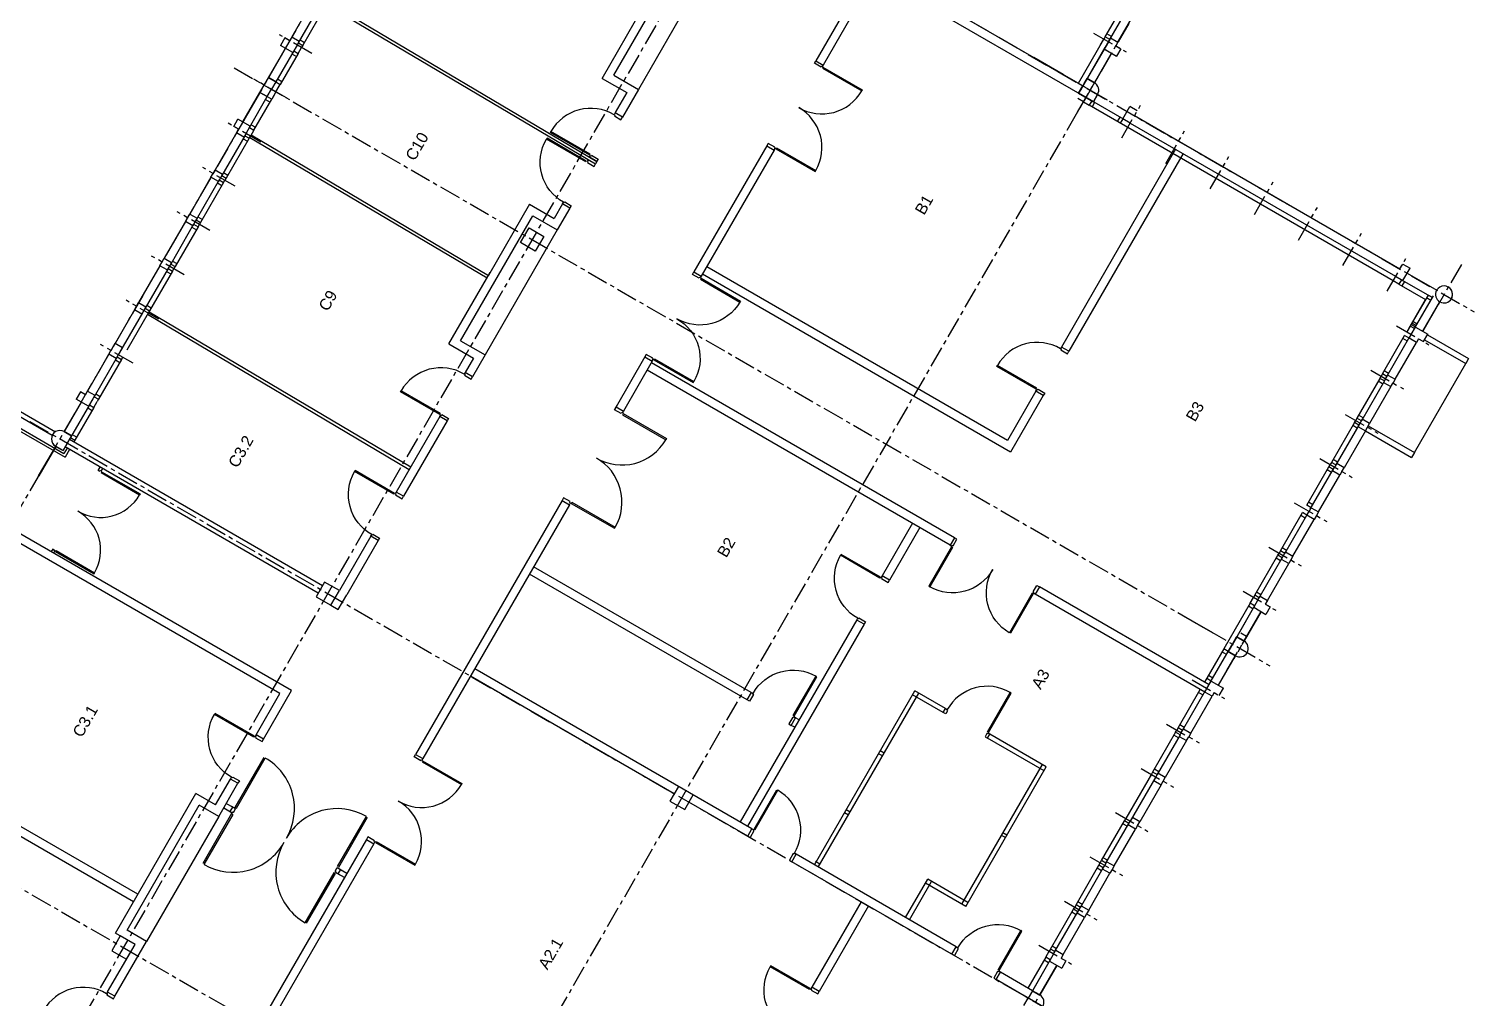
# Model space of a CAD drawing. Extents: x 1614 to 26454, y 2920 to 16595.
# Drawn here: x 9394 to 11940, y 5356 to 7064 of the extents above; entities that cross this region are included whole.
import ezdxf

# ---------------------------------------------------------------- set-up
doc = ezdxf.new("R2010")
doc.units = 0
doc.header["$MEASUREMENT"] = 0
doc.linetypes.add('AXES', pattern=[2, 1.25, -0.25, 0.25, -0.25])
doc.layers.get('0').update_dxf_attribs({"linetype": 'CONTINUOUS'})
for name, color, linetype in [('BA_APPUI_FENETRE', 140, 'CONTINUOUS'), ('BA_AXE_TRAME', 253, 'AXES'), ('BA_CLOISON_EXISTANTE', 4, 'CONTINUOUS'), ('BA_DOUBLAGE', 134, 'CONTINUOUS'), ('BA_MENUIS_EXTERIEURE', 6, 'CONTINUOUS'), ('BA_MENUIS_INTERIEURE', 202, 'CONTINUOUS'), ('BA_STRUCTURE', 5, 'CONTINUOUS'), ('TXT_REP_PIECE', 3, 'CONTINUOUS')]:
    doc.layers.add(name, color=color, linetype=linetype)

# ---------------------------------------------------------------- blocks, each defined once
blk = doc.blocks.new('P80_15')
for p, q in [((3.5, 96.5), (5.5, 96.5)), ((3.5, 16.5), (3.5, 96.5)), ((5.5, 16.5), (5.5, 96.6)), ((0, 0), (0, 15)), ((0, 15), (3.5, 15)), ((5, 0), (0, 0)), ((3.5, 16.5), (5.5, 16.5)), ((3.5, 15), (3.5, 13.5)), ((3.5, 13.5), (5, 13.5)), ((5, 13.5), (5, 0)), ((85, 13.5), (85, 0)), ((86.5, 13.5), (85, 13.5)), ((85, 0), (90, 0)), ((90, 15), (86.5, 15)), ((86.5, 15), (86.5, 13.5)), ((90, 0), (90, 15))]:
    blk.add_line(p, q)
for centre, radius, start, end in [((5.6, 15.7), 80.9, 359.5039, 90.0499), ((5, 13.5), 0, 270, 0), ((5.5, 16.5), 0, 270, 0)]:
    blk.add_arc(centre, radius, start, end)
blk = doc.blocks.new('baie1')
at = {"layer": 'BA_APPUI_FENETRE'}
blk.add_line((7.5, -5), (82.5, -5), dxfattribs=at)
at = {"layer": 'BA_DOUBLAGE'}
for p, q in [((4.5, 19), (0, 19)), ((85.5, 19), (90, 19))]:
    blk.add_line(p, q, dxfattribs=at)
at = {"layer": 'BA_MENUIS_EXTERIEURE'}
for p, q in [((4.5, 19), (85.5, 19)), ((4.5, 10), (4.5, 19)), ((4.5, 10), (85.5, 10)), ((10.5, 10), (10.5, 19)), ((79.5, 10), (79.5, 19)), ((85.5, 10), (85.5, 19))]:
    blk.add_line(p, q, dxfattribs=at)
at = {"layer": 'BA_STRUCTURE'}
for points in [[(0, 10), (7.5, 10), (7.5, -5), (0, -5)], [(90, -5), (82.5, -5), (82.5, 10), (90, 10)]]:
    blk.add_lwpolyline(points, dxfattribs=at)
blk = doc.blocks.new('baie2')
at = {"layer": 'BA_DOUBLAGE'}
blk.add_line((-12, 19), (0, 19), dxfattribs=at)
at = {"layer": 'BA_MENUIS_EXTERIEURE'}
for p, q in [((-78.3, 10), (-78.3, 19)), ((-12, 19), (-78.3, 19)), ((-12, 10), (-78.3, 10)), ((-72.3, 10), (-72.3, 19)), ((-18, 10), (-18, 19)), ((-12, 10), (-12, 19))]:
    blk.add_line(p, q, dxfattribs=at)
at = {"layer": 'BA_STRUCTURE'}
for p, q in [((-75, 0), (-75, 10)), ((0, 10), (-15, 10)), ((-15, 10), (-15, -15)), ((0, -15), (-15, -15)), ((0, -5), (0, -15))]:
    blk.add_line(p, q, dxfattribs=at)
blk = doc.blocks.new('P160_15')
for p, q in [((3.5, 16.5), (3.5, 96.5)), ((3.5, 96.5), (5.5, 96.5)), ((5.5, 16.5), (5.5, 96.6)), ((167.5, 16.5), (167.5, 96.6)), ((169.5, 96.5), (167.5, 96.5)), ((169.5, 16.5), (169.5, 96.5)), ((0, 0), (0, 15)), ((0, 15), (3.5, 15)), ((5, 0), (0, 0)), ((3.5, 16.5), (5.5, 16.5)), ((3.5, 15), (3.5, 13.5)), ((3.5, 13.5), (5, 13.5)), ((5, 13.5), (5, 0)), ((169.5, 16.5), (167.5, 16.5)), ((168, 13.5), (168, 0)), ((169.5, 13.5), (168, 13.5)), ((168, 0), (173, 0)), ((169.5, 15), (169.5, 13.5)), ((173, 15), (169.5, 15)), ((173, 0), (173, 15))]:
    blk.add_line(p, q)
for centre, radius, start, end in [((5.6, 15.7), 80.9, 359.5039, 90.0499), ((167.4, 15.7), 80.9, 89.9501, 180.4961), ((5, 13.5), 0, 270, 0), ((5.5, 16.5), 0, 270, 0), ((167.5, 16.5), 0, 180, 270), ((168, 13.5), 0, 180, 270)]:
    blk.add_arc(centre, radius, start, end)

msp = doc.modelspace()

# ---------------------------------------------------------------- linework, layer by layer
at = {"layer": 'BA_APPUI_FENETRE'}
for p, q in [((9845.7, 7029.7), (9815.8, 6977.7)), ((9815.8, 6977.7), (9845.8, 7029.7)), ((11216.2, 6983.3), (11164.2, 7013.3)), ((11164.2, 7013.3), (11216.2, 6983.3)), ((11301.3, 7020.7), (11271.2, 6968.8)), ((11301.3, 7020.8), (11271.3, 6968.8)), ((11271.3, 6968.8), (11301.3, 7020.8)), ((11294.1, 6938.3), (11242.1, 6968.2)), ((9770.7, 6899.8), (9800.8, 6951.7)), ((9800.8, 6951.7), (9770.8, 6899.8)), ((11822.4, 6633.3), (11874.3, 6603.2)), ((11849.8, 6530.8), (11879.8, 6582.8)), ((11849.9, 6530.9), (11879.8, 6582.9)), ((9579.5, 6568.5), (9542, 6503.6)), ((11801.1, 6446.4), (11838.6, 6511.4)), ((11835, 6317.1), (11925.6, 6474.1)), ((11793.6, 6433.4), (11756.1, 6368.5)), ((9485.9, 6406.1), (9455.8, 6354.2)), ((11748.6, 6355.5), (11711.1, 6290.5)), ((9410.7, 6276.3), (9440.8, 6328.2)), ((9440.8, 6328.2), (9410.8, 6276.2)), ((11666.1, 6212.6), (11703.6, 6277.5)), ((11621.1, 6134.7), (11658.6, 6199.6)), ((11564.9, 6037.2), (11534.8, 5985.3)), ((11534.9, 5985.3), (11564.9, 6037.2)), ((11427.7, 6029.7), (11479.7, 5999.8)), ((11479.7, 5999.8), (11427.8, 6029.8)), ((11489.8, 5907.3), (11519.8, 5959.3)), ((11441.1, 5822.8), (11478.6, 5887.8)), ((11433.6, 5809.8), (11396.1, 5744.9)), ((11388.6, 5731.9), (11351.1, 5666.9)), ((11306.1, 5589), (11343.6, 5653.9)), ((11261.1, 5511.1), (11298.6, 5576)), ((11204.8, 5413.6), (11174.8, 5361.7)), ((11174.8, 5361.7), (11204.8, 5413.6)), ((11197.6, 5331.2), (11145.6, 5361.1))]:
    msp.add_line(p, q, dxfattribs=at)
at = {"layer": 'BA_AXE_TRAME', "ltscale": 30}
for p, q in [((11008.1, 7952.9), (8931.5, 4356.1)), ((10224.1, 7685.2), (8708.2, 5059.5)), ((10115.3, 7618.8), (11940.2, 6565.2)), ((11631.6, 7592.9), (9414.5, 3752.7)), ((11269.8, 7056.3), (11327.1, 7023.2)), ((9892.3, 7020.1), (9834.9, 7053.2)), ((9755.3, 6995.3), (11580.2, 5941.7)), ((9847.3, 6942.2), (9789.9, 6975.3)), ((9847.3, 6942.2), (9789.9, 6975.3)), ((9847.3, 6942.2), (9789.9, 6975.3)), ((9847.3, 6942.2), (9789.9, 6975.3)), ((9847.3, 6942.2), (9789.9, 6975.3)), ((9847.3, 6942.2), (9789.9, 6975.3)), ((11241.2, 6916.7), (11274.3, 6974)), ((11319.2, 6871.7), (11352.3, 6929)), ((11319.2, 6871.7), (11352.3, 6929)), ((9802.3, 6864.3), (9744.9, 6897.4)), ((11397.1, 6826.7), (11430.2, 6884)), ((11475.1, 6781.7), (11508.2, 6839)), ((11475.1, 6781.7), (11508.2, 6839)), ((9757.3, 6786.3), (9699.9, 6819.4)), ((11553, 6736.7), (11586.1, 6794)), ((11630.9, 6691.7), (11664, 6749)), ((9712.3, 6708.4), (9654.9, 6741.5)), ((11708.9, 6646.7), (11742, 6704)), ((9667.3, 6630.4), (9609.9, 6663.5)), ((11786.8, 6601.7), (11819.9, 6659)), ((11917.9, 6648.7), (11876.8, 6577.6)), ((9622.3, 6552.5), (9564.9, 6585.6)), ((11803.3, 6540.4), (11860.6, 6507.3)), ((9577.3, 6474.5), (9519.9, 6507.6)), ((11758.3, 6462.5), (11815.6, 6429.4)), ((11758.3, 6462.5), (11815.6, 6429.4)), ((11758.3, 6462.5), (11815.6, 6429.4)), ((9395.3, 6371.8), (11843.8, 4958.1)), ((11713.3, 6384.5), (11770.6, 6351.4)), ((11713.3, 6384.5), (11770.6, 6351.4)), ((11668.3, 6306.6), (11725.6, 6273.5)), ((11668.3, 6306.6), (11725.6, 6273.5)), ((11623.3, 6228.6), (11680.6, 6195.6)), ((11578.3, 6150.7), (11635.6, 6117.6)), ((11533.3, 6072.8), (11590.6, 6039.7)), ((11549.9, 6011.3), (11516.8, 5954)), ((11504.8, 5933.2), (11537.9, 5990.5)), ((11443.3, 5916.8), (11500.6, 5883.7)), ((11398.3, 5838.9), (11455.6, 5805.8)), ((11398.3, 5838.9), (11455.6, 5805.8)), ((11398.3, 5838.9), (11455.6, 5805.8)), ((11353.3, 5760.9), (11410.6, 5727.8)), ((11353.3, 5760.9), (11410.6, 5727.8)), ((9035.3, 5748.2), (11483.8, 4334.6)), ((11308.3, 5683), (11365.6, 5649.9)), ((11308.3, 5683), (11365.6, 5649.9)), ((11263.3, 5605.1), (11320.6, 5572)), ((11218.3, 5527.1), (11275.6, 5494)), ((11173.3, 5449.2), (11230.6, 5416.1)), ((11144.8, 5309.6), (11177.9, 5366.9))]:
    msp.add_line(p, q, dxfattribs=at)
at = {"layer": 'BA_CLOISON_EXISTANTE'}
for p, q in [((9917.7, 7106.5), (10391.9, 6825.7)), ((9920.3, 7110.8), (10394.4, 6830)), ((9785.3, 6876.9), (10203.4, 6629.3)), ((9782.7, 6872.6), (10200.9, 6625)), ((10394.4, 6830.1), (10391.9, 6825.7)), ((9602.7, 6560.9), (10063.9, 6287.7)), ((9605.3, 6565.2), (10066.4, 6292))]:
    msp.add_line(p, q, dxfattribs=at)
at = {"layer": 'BA_DOUBLAGE'}
for p, q in [((9868, 7020.3), (9874, 7030.7)), ((11282, 7035.4), (11288, 7045.7)), ((9829, 6952.7), (9821.5, 6939.8)), ((9829, 6952.7), (9823.2, 6942.7)), ((9829, 6952.7), (9823.2, 6942.7)), ((9829, 6952.7), (9823.2, 6942.7)), ((9829, 6952.7), (9823.2, 6942.7)), ((9829, 6952.7), (9823.2, 6942.7)), ((9829, 6952.7), (9823.2, 6942.7)), ((9829, 6952.7), (9823.2, 6942.7)), ((9829, 6952.7), (9836.5, 6965.7)), ((9829, 6952.7), (9834.8, 6962.8)), ((9829, 6952.7), (9834.8, 6962.8)), ((9829, 6952.7), (9834.8, 6962.8)), ((9829, 6952.7), (9834.8, 6962.8)), ((9829, 6952.7), (9834.8, 6962.8)), ((9829, 6952.7), (9834.8, 6962.8)), ((9829, 6952.7), (9834.8, 6962.8)), ((11251.8, 6935), (11241.7, 6940.8)), ((11251.8, 6935), (11241.7, 6940.8)), ((11251.8, 6935), (11241.7, 6940.8)), ((11251.8, 6935), (11261.9, 6929.2)), ((11251.8, 6935), (11261.9, 6929.2)), ((11251.8, 6935), (11261.9, 6929.2)), ((11251.8, 6935), (11261.9, 6929.2)), ((11251.8, 6935), (11261.9, 6929.2)), ((9790, 6885.2), (9784, 6874.8)), ((11807.8, 6614), (11797.4, 6620)), ((9601.7, 6559.1), (9604, 6563)), ((11827.5, 6540.2), (11821.5, 6529.8)), ((11774.3, 6448), (11776.6, 6451.9)), ((11778.8, 6455.8), (11776.6, 6451.9)), ((11729.3, 6370.1), (11731.6, 6374)), ((11733.8, 6377.9), (11731.6, 6374)), ((9465.2, 6322.7), (9463.2, 6319.1)), ((9465.2, 6322.7), (9463.2, 6319.1)), ((9474.8, 6339.3), (9472.7, 6335.7)), ((11684.3, 6292.1), (11686.6, 6296)), ((11688.8, 6299.9), (11686.6, 6296)), ((11598.8, 6144.1), (11596.6, 6140.2)), ((11545.6, 6051.8), (11551.6, 6062.2)), ((11539.3, 5993), (11529.2, 5998.8)), ((11539.3, 5993), (11529.2, 5998.8)), ((11539.3, 5993), (11529.2, 5998.8)), ((11418.8, 5832.2), (11416.5, 5828.3)), ((11414.3, 5824.4), (11416.5, 5828.3)), ((11369.3, 5746.5), (11371.5, 5750.4)), ((11373.8, 5754.3), (11371.5, 5750.4)), ((11324.3, 5668.5), (11326.5, 5672.4)), ((11279, 5590.1), (11283.7, 5598.3)), ((11238.8, 5520.5), (11236.5, 5516.6)), ((11185.5, 5428.2), (11191.5, 5438.6))]:
    msp.add_line(p, q, dxfattribs=at)
at = {"layer": 'BA_MENUIS_EXTERIEURE'}
for p, q in [((11243, 6967.8), (11288, 7045.7)), ((11298.1, 7045.1), (11250.8, 6963.3)), ((11289.8, 7030.8), (11256.6, 6973.4)), ((11289.8, 7030.9), (11256.7, 6973.4)), ((9860.2, 7024.8), (9828.7, 6970.2)), ((9868, 7020.3), (9836.5, 6965.7)), ((9857.2, 7019.6), (9865, 7015.1)), ((9860.2, 7024.8), (9868, 7020.3)), ((9828.7, 6970.2), (9836.5, 6965.7)), ((9831.7, 6975.4), (9839.5, 6970.9)), ((9782.2, 6889.7), (9813.7, 6944.3)), ((9790, 6885.2), (9821.5, 6939.8)), ((9810.7, 6939.1), (9818.5, 6934.6)), ((9813.7, 6944.3), (9821.5, 6939.8)), ((11266.4, 6937), (11261.9, 6929.2)), ((11797.4, 6620), (11261.9, 6929.2)), ((11323.8, 6903.8), (11266.4, 6937)), ((11271.6, 6934), (11267.1, 6926.2)), ((11316, 6908.3), (11311.5, 6900.5)), ((11321.2, 6905.3), (11316.7, 6897.5)), ((9782.2, 6889.7), (9790, 6885.2)), ((9785.2, 6894.9), (9793, 6890.4)), ((11812.3, 6621.8), (11807.8, 6614)), ((11812.3, 6621.8), (11866.8, 6590.3)), ((11807.8, 6614), (11854.5, 6587)), ((11817.5, 6618.8), (11813, 6611)), ((11859.1, 6594.8), (11825.3, 6536.4)), ((11827.5, 6540.2), (11854.5, 6587)), ((11835.3, 6535.7), (11866.8, 6590.3)), ((11835.4, 6535.8), (11868.5, 6593.2)), ((11863.9, 6585.1), (11856.1, 6589.6)), ((11866.9, 6590.3), (11859.1, 6594.8)), ((9065.7, 6570.2), (9440.3, 6354)), ((9593.9, 6563.6), (9553.4, 6493.5)), ((9604, 6563), (9566.2, 6497.7)), ((11838.3, 6540.9), (11830.5, 6545.4)), ((11839.9, 6543.6), (11832.1, 6548.1)), ((11778.8, 6455.8), (11817.8, 6523.4)), ((11786.6, 6451.3), (11827.1, 6521.5)), ((11825.6, 6518.9), (11817.8, 6523.4)), ((11835.3, 6535.7), (11827.5, 6540.2)), ((11836.9, 6538.4), (11829.1, 6542.9)), ((11857.9, 6524.7), (11930.6, 6482.7)), ((11822.6, 6513.7), (11814.8, 6518.2)), ((11852.9, 6516.1), (11925.6, 6474.1)), ((11930.6, 6482.7), (11925.6, 6474.1)), ((11774.3, 6448), (11733.8, 6377.9)), ((11782.1, 6443.5), (11741.6, 6373.4)), ((11782.1, 6443.5), (11774.3, 6448)), ((11786.6, 6451.3), (11778.8, 6455.8)), ((11789.6, 6456.5), (11781.8, 6461)), ((11779.1, 6438.3), (11771.3, 6442.8)), ((9310, 6393.9), (9457.2, 6308.9)), ((9316.8, 6395.7), (9455.4, 6315.7)), ((9319, 6414.7), (9434.8, 6347.9)), ((11729.3, 6370.1), (11688.8, 6299.9)), ((11737.1, 6365.6), (11729.3, 6370.1)), ((11741.6, 6373.4), (11733.8, 6377.9)), ((11744.6, 6378.6), (11736.8, 6383.1)), ((11737.1, 6365.6), (11696.6, 6295.4)), ((11734.1, 6360.4), (11726.3, 6364.9)), ((11748.6, 6355.5), (11830, 6308.5)), ((11753.6, 6364.1), (11835, 6317.1)), ((9460.9, 6325.2), (9455.4, 6315.7)), ((9465.2, 6322.7), (9457.2, 6308.9)), ((11835, 6317.1), (11830, 6308.5)), ((11645.3, 6224.6), (11684.3, 6292.1)), ((11692.1, 6287.6), (11684.3, 6292.1)), ((11696.6, 6295.4), (11688.8, 6299.9)), ((11699.6, 6300.6), (11691.8, 6305.1)), ((11651.6, 6217.5), (11692.1, 6287.6)), ((11689.1, 6282.4), (11681.3, 6286.9)), ((11653.1, 6220.1), (11645.3, 6224.6)), ((11656.1, 6225.3), (11648.3, 6229.8)), ((11598.8, 6144.1), (11637.8, 6211.6)), ((11606.6, 6139.6), (11647.1, 6209.7)), ((11642.6, 6201.9), (11634.8, 6206.4)), ((11645.6, 6207.1), (11637.8, 6211.6)), ((11606.6, 6139.6), (11598.8, 6144.1)), ((11609.6, 6144.7), (11601.8, 6149.2)), ((11545.6, 6051.8), (11499, 5971.2)), ((11553.4, 6047.3), (11520.2, 5989.9)), ((11553.4, 6047.3), (11521.9, 5992.8)), ((11550.4, 6042.1), (11542.6, 6046.6)), ((11553.4, 6047.3), (11545.6, 6051.8)), ((11499, 5971.2), (11465.3, 5912.8)), ((11475.3, 5912.2), (11508.5, 5969.6)), ((11503.8, 5961.5), (11496, 5966)), ((11506.8, 5966.7), (11499, 5971.2)), ((11476.8, 5914.8), (11469, 5919.3)), ((11479.8, 5920), (11472, 5924.5)), ((10777.7, 5591), (10954.7, 5897.5)), ((10784.6, 5587), (10961.6, 5893.5)), ((11004.9, 5859.3), (10950.7, 5890.6)), ((11008.9, 5866.2), (10954.7, 5897.5)), ((11082.8, 5825.3), (11122.8, 5894.7)), ((11084.5, 5824.3), (11124.5, 5893.6)), ((11124.5, 5893.6), (11122.8, 5894.6)), ((11418.8, 5832.2), (11457.8, 5899.8)), ((11426.6, 5827.7), (11467.1, 5897.9)), ((11462.6, 5890.1), (11454.8, 5894.6)), ((11465.6, 5895.3), (11457.8, 5899.8)), ((11004.9, 5859.3), (11008.9, 5866.2)), ((11009.2, 5856.8), (11004.9, 5859.3)), ((11008.9, 5866.2), (11011.9, 5864.5)), ((11012.5, 5862.4), (11009.2, 5856.8)), ((11011.9, 5864.5), (11011.2, 5863.2)), ((11011.2, 5863.2), (11012.5, 5862.4)), ((11426.6, 5827.7), (11418.8, 5832.2)), ((11429.6, 5832.9), (11421.8, 5837.4)), ((11081.7, 5822.4), (11078.4, 5816.6)), ((11078.4, 5816.6), (11082.7, 5814.1)), ((11083, 5821.7), (11081.7, 5822.4)), ((11082.7, 5814.1), (11086.8, 5821.2)), ((11084.5, 5824.3), (11082.8, 5825.3)), ((11182.4, 5756.8), (11082.8, 5814.3)), ((11083.8, 5823), (11083, 5821.7)), ((11086.8, 5821.2), (11083.8, 5823)), ((11186.4, 5763.7), (11086.8, 5821.2)), ((11414.3, 5824.4), (11373.8, 5754.3)), ((11422.1, 5819.9), (11381.6, 5749.8)), ((11419.1, 5814.7), (11411.3, 5819.2)), ((11422.1, 5819.9), (11414.3, 5824.4)), ((10897.6, 5782.7), (10890.7, 5786.7)), ((10900.6, 5787.9), (10893.7, 5791.9)), ((11037.5, 5521.8), (11179.5, 5767.7)), ((11044.4, 5517.8), (11186.4, 5763.7)), ((11384.6, 5755), (11376.8, 5759.5)), ((11371.5, 5750.4), (11326.5, 5672.4)), ((11379.3, 5745.9), (11334.3, 5667.9)), ((11381.6, 5749.8), (11373.8, 5754.3)), ((10837.6, 5678.7), (10830.7, 5682.7)), ((10840.6, 5683.9), (10833.7, 5687.9)), ((11283.7, 5598.3), (11324.3, 5668.5)), ((11291.5, 5593.8), (11332.1, 5664)), ((11329.1, 5658.9), (11321.3, 5663.4)), ((11332.1, 5664), (11324.3, 5668.5)), ((11114.3, 5638.9), (11107.4, 5642.9)), ((11116.8, 5643.2), (11109.9, 5647.2)), ((11294.5, 5599), (11286.7, 5603.5)), ((10787.6, 5592.1), (10779.8, 5596.7)), ((11238.8, 5520.5), (11279, 5590.1)), ((11246.6, 5516), (11286.8, 5585.6)), ((11283.8, 5580.5), (11276, 5585)), ((11286.8, 5585.6), (11279, 5590.1)), ((11291.5, 5593.8), (11283.7, 5598.3)), ((10938.4, 5498.2), (10977.4, 5565.7)), ((10945.3, 5494.2), (10984.3, 5561.7)), ((11044.4, 5517.8), (10973.4, 5558.8)), ((11048.4, 5524.7), (10977.4, 5565.7)), ((11246.6, 5516), (11238.8, 5520.5)), ((11249.6, 5521.2), (11241.8, 5525.7)), ((11185.5, 5428.2), (11154, 5373.7)), ((11193.3, 5423.7), (11185.5, 5428.2)), ((11193.3, 5423.7), (11160.2, 5366.3)), ((11193.3, 5423.7), (11161.8, 5369.2)), ((11190.3, 5418.5), (11182.5, 5423))]:
    msp.add_line(p, q, dxfattribs=at)
for centre, radius, start, end in [((11082.3, 5824.6), 80.9, 59.9501, 150.4961), ((11081.7, 5822.4), 0, 150, 240), ((11082.8, 5825.3), 0, 150, 240)]:
    msp.add_arc(centre, radius, start, end, dxfattribs=at)
at = {"layer": 'BA_MENUIS_INTERIEURE'}
for p, q in [((10594.7, 7177), (10467.6, 6956.9)), ((10324.7, 6709.4), (10197.6, 6489.3)), ((10429.5, 6399.9), (10425.4, 6392.8)), ((10425.4, 6392.8), (10428.2, 6397.6)), ((10437, 6386.1), (10425.4, 6392.8)), ((10428.2, 6397.6), (10441.2, 6390.1)), ((10437.8, 6387.5), (10437, 6386.1)), ((10439.2, 6386.7), (10437.8, 6387.5)), ((10441.2, 6390.1), (10439.2, 6386.7)), ((10440.6, 6385.9), (10439.5, 6384)), ((10439.5, 6384), (10515.9, 6339.9)), ((10440.6, 6385.9), (10516.9, 6341.9)), ((10516.9, 6341.9), (10515.8, 6340)), ((9515.5, 6285.5), (9519, 6291.7)), ((9518.4, 6283.8), (9515.5, 6285.5)), ((9519.2, 6285.1), (9518.4, 6283.8)), ((9520.5, 6284.3), (9519.2, 6285.1)), ((9523.3, 6289.2), (9520.5, 6284.3)), ((9521.7, 6283.6), (9520.7, 6281.9)), ((9520.7, 6281.9), (9588.7, 6242.7)), ((9521.7, 6283.6), (9589.5, 6244.4)), ((9589.5, 6244.4), (9588.6, 6242.7)), ((10335.8, 6237.5), (10333, 6232.7)), ((10333, 6232.7), (10346, 6225.2)), ((10347.3, 6230.8), (10335.8, 6237.5)), ((10346, 6225.2), (10347.9, 6228.6)), ((10346.5, 6229.4), (10347.3, 6230.8)), ((10347.9, 6228.6), (10346.5, 6229.4)), ((10349.4, 6227.8), (10350.5, 6229.7)), ((10349.4, 6227.8), (10425.6, 6183.8)), ((10350.5, 6229.7), (10426.8, 6185.6)), ((10425.6, 6183.8), (10426.7, 6185.7)), ((9435.7, 6147.3), (9433, 6142.7)), ((9438.7, 6145.6), (9435.7, 6147.3)), ((9437.3, 6140.3), (9439.2, 6143.6)), ((9437.9, 6144.3), (9438.7, 6145.6)), ((9439.2, 6143.6), (9437.9, 6144.3)), ((9440.5, 6142.9), (9441.5, 6144.6)), ((9440.5, 6142.9), (9508.3, 6103.7)), ((9441.5, 6144.6), (9509.4, 6105.4)), ((9508.3, 6103.7), (9509.3, 6105.4)), ((9757.2, 5692.2), (9807.9, 5780.1)), ((9757.2, 5692.2), (9807.9, 5780.1)), ((9759.4, 5690.9), (9810.2, 5778.9)), ((9759.4, 5690.9), (9810.2, 5778.9)), ((9750.8, 5681.1), (9700, 5593.2)), ((9750.8, 5681.1), (9700, 5593.2)), ((9753, 5679.8), (9702.1, 5591.8)), ((9753, 5679.8), (9702.1, 5591.8)), ((9736.9, 5691.3), (9748.6, 5684.5)), ((9757.9, 5689.6), (9741.4, 5699.1)), ((9745.8, 5686.1), (9751.7, 5682.7)), ((9752.4, 5692.8), (9747.9, 5685)), ((9752.4, 5692.8), (9747.9, 5685)), ((9757.9, 5689.6), (9750.3, 5693.9)), ((9750.8, 5681.1), (9753, 5679.8)), ((9750.8, 5681.1), (9753, 5679.8)), ((9751.7, 5682.7), (9752.7, 5684.4)), ((9751.7, 5682.7), (9752.7, 5684.4)), ((9752.7, 5684.4), (9754.3, 5683.4)), ((9752.7, 5684.4), (9754.3, 5683.4)), ((9754.3, 5683.4), (9757.9, 5689.6)), ((9754.3, 5683.4), (9757.9, 5689.6)), ((9757.2, 5692.2), (9759.4, 5690.9)), ((9757.2, 5692.2), (9759.4, 5690.9)), ((9728.1, 5676.1), (9601.1, 5456.1)), ((9937.4, 5588.1), (9988.2, 5676.2)), ((9937.4, 5588.1), (9988.2, 5676.2)), ((9939.6, 5586.9), (9990.3, 5674.8)), ((9939.6, 5586.9), (9990.3, 5674.8)), ((9933.4, 5580), (9937, 5586.2)), ((9933.4, 5580), (9937, 5586.2)), ((9935.1, 5579.1), (9933.4, 5580)), ((9935.1, 5579.1), (9933.4, 5580)), ((9934.1, 5577.4), (9935.1, 5579.1)), ((9934.1, 5577.4), (9935.1, 5579.1)), ((9941.1, 5573.4), (9934.1, 5577.4)), ((9937, 5586.2), (9945.6, 5581.2)), ((9937, 5586.2), (9954, 5576.3)), ((9942.5, 5583), (9938, 5575.2)), ((9942.5, 5583), (9938, 5575.2)), ((9931, 5577), (9880.1, 5489)), ((9931, 5577), (9880.1, 5489)), ((9933.2, 5575.8), (9882.4, 5487.9)), ((9933.2, 5575.8), (9882.4, 5487.9)), ((9933.2, 5575.8), (9931, 5577)), ((9933.2, 5575.8), (9931, 5577)), ((9949.5, 5568.5), (9938, 5575.2))]:
    msp.add_line(p, q, dxfattribs=at)
for centre, radius, start, end in [((10437, 6386.1), 0, 150, 240), ((10439.5, 6384), 0, 150, 240), ((10438.7, 6384.3), 89, 239.5039, 330.0499), ((10349.7, 6230.2), 89, 329.9501, 60.4961), ((9518.4, 6283.8), 0, 150, 240), ((9520.7, 6281.9), 0, 150, 240), ((9520, 6282.2), 79.2, 239.5039, 330.0499), ((9440.8, 6145), 79.2, 329.9501, 60.4961), ((10347.3, 6230.8), 0, 60, 150), ((10350.5, 6229.7), 0, 60, 150), ((9438.7, 6145.6), 0, 60, 150), ((9441.5, 6144.6), 0, 60, 150), ((9758.9, 5690), 102.7, 329.5039, 60.0499), ((9753, 5679.8), 0, 330, 60), ((9753, 5679.8), 0, 330, 60), ((9754.3, 5683.4), 0, 330, 60), ((9754.3, 5683.4), 0, 330, 60), ((9759.4, 5690.9), 0, 240, 330), ((9759.4, 5690.9), 0, 240, 330), ((9936.8, 5587.3), 102.7, 59.9501, 150.4961), ((9936.8, 5587.3), 102.7, 59.9501, 150.4961), ((9753.6, 5680.6), 102.7, 239.9501, 330.4961), ((9931.4, 5578), 102.7, 149.5039, 240.0499), ((9931.4, 5578), 102.7, 149.5039, 240.0499), ((9933.4, 5580), 0, 60, 150), ((9933.4, 5580), 0, 60, 150), ((9931, 5577), 0, 60, 150), ((9931, 5577), 0, 60, 150)]:
    msp.add_arc(centre, radius, start, end, dxfattribs=at)
at = {"layer": 'BA_STRUCTURE'}
for p, q in [((11019.4, 7421.6), (10780.3, 7007.5)), ((11032.4, 7414.1), (10793.3, 7000)), ((10424.3, 6981.9), (10551.4, 7202)), ((11246.2, 6948.6), (10884.3, 7157.6)), ((11253.7, 6961.6), (10891.8, 7170.6)), ((10403.8, 6976.4), (10476.3, 7102)), ((9844.5, 7047.7), (9837, 7034.7)), ((9858.7, 7022.2), (9837, 7034.7)), ((9853.2, 7042.7), (9844.5, 7047.7)), ((9866.2, 7035.2), (9858.7, 7022.2)), ((11295.8, 7041.2), (11288.3, 7028.2)), ((11295.8, 7041.2), (11288.3, 7028.3)), ((11308.8, 7033.7), (11317.5, 7028.7)), ((11317.5, 7028.7), (11310, 7015.8)), ((11317.5, 7028.7), (11310, 7015.8)), ((11288.3, 7028.3), (11310, 7015.8)), ((11288.3, 7028.3), (11310, 7015.8)), ((11288.3, 7028.2), (11310, 7015.7)), ((11317.5, 7028.7), (11310, 7015.7)), ((10424.3, 6981.9), (10467.6, 6956.9)), ((9800.8, 6951.7), (9815.8, 6977.7)), ((9813.7, 6944.3), (9821.2, 6957.2)), ((9813.7, 6944.3), (9821.2, 6957.2)), ((9828.7, 6970.2), (9815.6, 6977.8)), ((9828.7, 6970.2), (9815.6, 6977.8)), ((9828.7, 6970.2), (9815.6, 6977.8)), ((9815.7, 6977.7), (9828.7, 6970.2)), ((9815.7, 6977.7), (9828.7, 6970.2)), ((9815.7, 6977.7), (9828.7, 6970.2)), ((9820, 6975.2), (9828.7, 6970.2)), ((9820, 6975.2), (9828.7, 6970.2)), ((9820, 6975.2), (9828.7, 6970.2)), ((9820, 6975.2), (9828.7, 6970.2)), ((9820, 6975.2), (9828.7, 6970.2)), ((9820, 6975.2), (9828.7, 6970.2)), ((9820, 6975.2), (9828.7, 6970.2)), ((9828.7, 6970.2), (9821.2, 6957.2)), ((9828.7, 6970.2), (9821.2, 6957.2)), ((10403.8, 6976.4), (10447.1, 6951.4)), ((10467.6, 6956.9), (10439.4, 6908.1)), ((11250.8, 6963.3), (11243.3, 6950.3)), ((11243.3, 6950.3), (11250.8, 6963.3)), ((11243.3, 6950.3), (11250.8, 6963.3)), ((11248.3, 6958.9), (11243.3, 6950.3)), ((11248.3, 6958.9), (11243.3, 6950.3)), ((11248.3, 6958.9), (11243.3, 6950.3)), ((11258.3, 6976.3), (11250.8, 6963.3)), ((11258.3, 6976.3), (11250.8, 6963.3)), ((11253.3, 6967.6), (11258.3, 6976.3)), ((11253.3, 6967.6), (11258.3, 6976.3)), ((11253.3, 6967.6), (11258.3, 6976.3)), ((11258.3, 6976.3), (11271.4, 6968.7)), ((11267, 6971.3), (11258.3, 6976.3)), ((11267, 6971.3), (11258.3, 6976.3)), ((11271.3, 6968.8), (11258.3, 6976.3)), ((11267, 6971.3), (11258.3, 6976.3)), ((11267, 6971.3), (11258.3, 6976.3)), ((11267, 6971.3), (11258.3, 6976.3)), ((11267, 6971.3), (11258.3, 6976.3)), ((11271.3, 6968.8), (11258.3, 6976.3)), ((11258.3, 6976.3), (11271.4, 6968.7)), ((11271.3, 6968.8), (11258.3, 6976.3)), ((11271.3, 6968.8), (11258.3, 6976.3)), ((11271.3, 6968.8), (11258.3, 6976.3)), ((11271.3, 6968.8), (11258.3, 6976.3)), ((11258.3, 6976.3), (11271.4, 6968.8)), ((11271.3, 6968.8), (11258.3, 6976.3)), ((11267, 6971.3), (11258.3, 6976.3)), ((11267, 6971.3), (11258.3, 6976.3)), ((11267, 6971.3), (11258.3, 6976.3)), ((11267, 6971.3), (11258.3, 6976.3)), ((11271.3, 6968.8), (11258.3, 6976.3)), ((11267, 6971.3), (11258.3, 6976.3)), ((11267, 6971.3), (11258.3, 6976.3)), ((11258.3, 6976.3), (11271.4, 6968.8)), ((9813.7, 6944.3), (9800.6, 6951.8)), ((9813.7, 6944.3), (9800.6, 6951.8)), ((9813.7, 6944.3), (9800.6, 6951.8)), ((9800.7, 6951.8), (9813.7, 6944.3)), ((9800.7, 6951.8), (9813.7, 6944.3)), ((9800.7, 6951.8), (9813.7, 6944.3)), ((9805, 6949.3), (9813.7, 6944.3)), ((9805, 6949.3), (9813.7, 6944.3)), ((9805, 6949.3), (9813.7, 6944.3)), ((9805, 6949.3), (9813.7, 6944.3)), ((9805, 6949.3), (9813.7, 6944.3)), ((9805, 6949.3), (9813.7, 6944.3)), ((9805, 6949.3), (9813.7, 6944.3)), ((10447.1, 6951.4), (10426.7, 6916.1)), ((11269.3, 6935.3), (11243.3, 6950.3)), ((11243.3, 6950.3), (11269.3, 6935.3)), ((11243.3, 6950.3), (11269.3, 6935.3)), ((11269.3, 6935.3), (11256.3, 6942.8)), ((11269.3, 6935.3), (11256.3, 6942.8)), ((11269.3, 6935.3), (11276.8, 6948.3)), ((11276.8, 6948.3), (11269.3, 6935.3)), ((11276.8, 6948.3), (11269.3, 6935.3)), ((11269.3, 6935.3), (11276.8, 6948.3)), ((11276.8, 6948.3), (11269.3, 6935.3)), ((11276.8, 6948.3), (11269.3, 6935.3)), ((11274.3, 6943.9), (11269.3, 6935.3)), ((11274.3, 6943.9), (11269.3, 6935.3)), ((11274.3, 6943.9), (11269.3, 6935.3)), ((11274.3, 6943.9), (11269.3, 6935.3)), ((11274.3, 6943.9), (11269.3, 6935.3)), ((11274.3, 6943.9), (11269.3, 6935.3)), ((11321.2, 6905.3), (11333.7, 6926.9)), ((11346.7, 6919.4), (11333.7, 6926.9)), ((9754.5, 6891.8), (9762, 6904.8)), ((9783.7, 6892.3), (9762, 6904.8)), ((11334.2, 6897.8), (11321.2, 6905.3)), ((11341.7, 6910.8), (11809.4, 6640.8)), ((9763.2, 6886.8), (9754.5, 6891.8)), ((9776.2, 6879.3), (9783.7, 6892.3)), ((11334.2, 6897.8), (11801.9, 6627.8)), ((10693.8, 6857.7), (10565.5, 6635.5)), ((11414.3, 6851.6), (11213.1, 6503.2)), ((10706.8, 6850.2), (10578.5, 6628)), ((11427.3, 6844.1), (11226.1, 6495.7)), ((10275.9, 6754.8), (10203.4, 6629.3)), ((10275.9, 6754.8), (10319.2, 6729.8)), ((10333.9, 6755.2), (10319.2, 6729.8)), ((10154.3, 6514.3), (10281.4, 6734.4)), ((10281.4, 6734.4), (10324.7, 6709.4)), ((10346.9, 6747.7), (10324.7, 6709.4)), ((11809.4, 6640.8), (11814.4, 6649.4)), ((11814.4, 6649.4), (11827.4, 6641.9)), ((10133.8, 6508.8), (10206.3, 6634.3)), ((11123.5, 6317.9), (10580.5, 6631.4)), ((11118, 6338.4), (10588, 6644.4)), ((11801.9, 6627.8), (11814.9, 6620.3)), ((11814.9, 6620.3), (11827.4, 6641.9)), ((11829.3, 6525.3), (11836.8, 6538.3)), ((11829.4, 6525.4), (11836.9, 6538.4)), ((11836.8, 6538.3), (11858.5, 6525.8)), ((11836.9, 6538.4), (11858.5, 6525.9)), ((11851, 6512.9), (11858.5, 6525.9)), ((11851, 6512.8), (11858.5, 6525.8)), ((9538, 6496.7), (9545.5, 6509.7)), ((9545.5, 6509.7), (9558.4, 6502.2)), ((9558.4, 6502.2), (9550.9, 6489.2)), ((10133.8, 6508.8), (10177.1, 6483.8)), ((10154.3, 6514.3), (10197.6, 6489.3)), ((11842.3, 6517.8), (11851, 6512.8)), ((10177.1, 6483.8), (10162.5, 6458.4)), ((10197.6, 6489.3), (10175.5, 6450.9)), ((10479, 6485.7), (10428.2, 6397.6)), ((10492, 6478.2), (10441.2, 6390.1)), ((11024.5, 6167.3), (10490.5, 6475.6)), ((11017, 6154.3), (10483, 6462.6)), ((11168.1, 6425.2), (11118, 6338.4)), ((11181.1, 6417.7), (11123.5, 6317.9)), ((10117.5, 6380.5), (10040.9, 6247.7)), ((10130.5, 6373), (10053.9, 6240.2)), ((9453.7, 6320.7), (9468.7, 6346.7)), ((9468.7, 6346.7), (9453.7, 6320.7)), ((9453.7, 6320.7), (9468.7, 6346.7)), ((9468.7, 6346.7), (9453.7, 6320.7)), ((9468.7, 6346.7), (9455.6, 6354.2)), ((9468.7, 6346.7), (9455.6, 6354.2)), ((9455.7, 6354.2), (9468.7, 6346.7)), ((9455.7, 6354.2), (9468.7, 6346.7)), ((9460, 6351.7), (9468.7, 6346.7)), ((9460, 6351.7), (9468.7, 6346.7)), ((9460, 6351.7), (9468.7, 6346.7)), ((9460, 6351.7), (9468.7, 6346.7)), ((9453.7, 6320.7), (9440.6, 6328.3)), ((9453.7, 6320.7), (9440.6, 6328.3)), ((9440.7, 6328.2), (9453.7, 6320.7)), ((9440.7, 6328.2), (9453.7, 6320.7)), ((9445, 6325.7), (9453.7, 6320.7)), ((9445, 6325.7), (9453.7, 6320.7)), ((9445, 6325.7), (9453.7, 6320.7)), ((9445, 6325.7), (9453.7, 6320.7)), ((9903.4, 6069.7), (9457.4, 6327.2)), ((9910.9, 6082.7), (9464.9, 6340.2)), ((10333, 6232.7), (10074.8, 5785.5)), ((10346, 6225.2), (10087.8, 5778)), ((10950.7, 6192.6), (10897.4, 6100.2)), ((9835.9, 5892.8), (9363.9, 6165.3)), ((9856.4, 5898.3), (9371.4, 6178.3)), ((9995.9, 6169.8), (9940.7, 6074.2)), ((10963.7, 6185.1), (10910.3, 6092.7)), ((10008.9, 6162.3), (9953.7, 6066.7)), ((10666.6, 5894.7), (10283, 6116.2)), ((10659.1, 5881.7), (10275.5, 6103.2)), ((9925.7, 6048.2), (9940.7, 6074.2)), ((9938.7, 6040.7), (9953.7, 6066.7)), ((11465.6, 5895.3), (11166.8, 6067.8)), ((11473.1, 5908.3), (11174.3, 6080.8)), ((9925.7, 6048.2), (9938.7, 6040.7)), ((11559.4, 6057.7), (11551.9, 6044.7)), ((11551.9, 6044.7), (11573.5, 6032.2)), ((11551.9, 6044.7), (11573.5, 6032.2)), ((11572.4, 6050.2), (11581, 6045.2)), ((11581, 6045.2), (11573.5, 6032.2)), ((11581, 6045.2), (11573.5, 6032.2)), ((10852.4, 6022.3), (10646.9, 5666.5)), ((10865.3, 6014.8), (10659.9, 5659)), ((11521.8, 5992.7), (11514.3, 5979.7)), ((11521.8, 5992.7), (11514.3, 5979.7)), ((11514.3, 5979.7), (11521.8, 5992.7)), ((11521.9, 5992.8), (11514.4, 5979.8)), ((11521.9, 5992.8), (11514.4, 5979.8)), ((11516.8, 5984.1), (11521.8, 5992.7)), ((11516.8, 5984.1), (11521.8, 5992.7)), ((11516.8, 5984.1), (11521.8, 5992.7)), ((11534.9, 5985.3), (11521.9, 5992.8)), ((11534.9, 5985.3), (11521.9, 5992.8)), ((11521.9, 5992.8), (11534.9, 5985.2)), ((11534.9, 5985.3), (11521.9, 5992.8)), ((11530.5, 5987.8), (11521.9, 5992.8)), ((11530.5, 5987.8), (11521.9, 5992.8)), ((11530.5, 5987.8), (11521.9, 5992.8)), ((11530.5, 5987.8), (11521.9, 5992.8)), ((11534.9, 5985.3), (11521.9, 5992.8)), ((11530.5, 5987.8), (11521.9, 5992.8)), ((11530.5, 5987.8), (11521.9, 5992.8)), ((11521.9, 5992.8), (11534.9, 5985.2)), ((11506.8, 5966.7), (11514.3, 5979.7)), ((11506.8, 5966.7), (11514.3, 5979.7)), ((11519.8, 5959.2), (11506.8, 5966.7)), ((11519.8, 5959.2), (11506.8, 5966.7)), ((11506.8, 5966.7), (11519.9, 5959.2)), ((11519.8, 5959.2), (11506.8, 5966.7)), ((11515.5, 5961.7), (11506.8, 5966.7)), ((11515.5, 5961.7), (11506.8, 5966.7)), ((11515.5, 5961.7), (11506.8, 5966.7)), ((11515.5, 5961.7), (11506.8, 5966.7)), ((11519.8, 5959.2), (11506.8, 5966.7)), ((11515.5, 5961.7), (11506.8, 5966.7)), ((11515.5, 5961.7), (11506.8, 5966.7)), ((11506.8, 5966.7), (11519.9, 5959.2)), ((11506.9, 5966.8), (11514.4, 5979.8)), ((11506.9, 5966.8), (11514.4, 5979.8)), ((11514.4, 5979.8), (11506.9, 5966.8)), ((11511.9, 5975.4), (11506.9, 5966.8)), ((11511.9, 5975.4), (11506.9, 5966.8)), ((11511.9, 5975.4), (11506.9, 5966.8)), ((10667.7, 5654.5), (10179.3, 5936.5)), ((10530.7, 5716.2), (10171.8, 5923.5)), ((11469.3, 5901.8), (11476.8, 5914.8)), ((11476.8, 5914.8), (11498.5, 5902.3)), ((9793.9, 5820), (9835.9, 5892.8)), ((9806.9, 5812.5), (9856.4, 5898.3)), ((11491, 5889.3), (11498.5, 5902.3)), ((10743.2, 5833.2), (10737.1, 5836.7)), ((10750.7, 5846.2), (10744.6, 5849.7)), ((9585.5, 5539), (9148.2, 5791.5)), ((9578, 5526), (9140.7, 5778.5)), ((9722.6, 5696.6), (9748.9, 5742.1)), ((9728.1, 5676.1), (9761.9, 5734.6)), ((9546, 5470.6), (9688, 5716.6)), ((9722.6, 5696.6), (9688, 5716.6)), ((9566.5, 5476.1), (9693.5, 5696.1)), ((9728.1, 5676.1), (9693.5, 5696.1)), ((10660.2, 5641.5), (10556.7, 5701.2)), ((9988.3, 5635.6), (9733.4, 5194.1)), ((10001.3, 5628.1), (9746.3, 5186.6)), ((11027.6, 5446.7), (10745.6, 5609.5)), ((11020.1, 5433.7), (10738.1, 5596.5)), ((10860.3, 5526), (10773.3, 5375.3)), ((10873.2, 5518.5), (10786.2, 5367.8)), ((9601.1, 5456.1), (9566.5, 5476.1)), ((9532.3, 5366.9), (9580.6, 5450.6)), ((9545.3, 5359.4), (9601.1, 5456.1)), ((9580.6, 5450.6), (9546, 5470.6)), ((11199.3, 5434.1), (11191.8, 5421.1)), ((11212.3, 5426.6), (11221, 5421.6)), ((11161.8, 5369.2), (11105.6, 5401.7)), ((11191.8, 5421.1), (11213.5, 5408.6)), ((11191.8, 5421.1), (11213.5, 5408.6)), ((11221, 5421.6), (11213.5, 5408.6)), ((11221, 5421.6), (11213.5, 5408.6)), ((11154.3, 5356.2), (11098.1, 5388.7)), ((11161.8, 5369.2), (11148, 5377.1)), ((11154.3, 5356.2), (11140.5, 5364.1)), ((11146.8, 5343.2), (11154.4, 5356.2)), ((11146.8, 5343.2), (11154.4, 5356.2)), ((11161.8, 5369.2), (11154.3, 5356.2)), ((11161.8, 5369.2), (11154.3, 5356.2)), ((11174.8, 5361.7), (11161.8, 5369.2)), ((11174.8, 5361.7), (11161.8, 5369.2)), ((11161.8, 5369.2), (11174.9, 5361.6)), ((11174.8, 5361.7), (11161.8, 5369.2)), ((11170.5, 5364.2), (11161.8, 5369.2)), ((11170.5, 5364.2), (11161.8, 5369.2)), ((11170.5, 5364.2), (11161.8, 5369.2)), ((11170.5, 5364.2), (11161.8, 5369.2)), ((11174.8, 5361.7), (11161.8, 5369.2)), ((11170.5, 5364.2), (11161.8, 5369.2)), ((11170.5, 5364.2), (11161.8, 5369.2)), ((11161.8, 5369.2), (11174.9, 5361.6))]:
    msp.add_line(p, q, dxfattribs=at)
for points in [[(10301, 6698.2), (10285.7, 6672.3), (10259.9, 6687.6), (10275.2, 6713.4)], [(9925.7, 6048.2), (9940.7, 6074.2), (9914.7, 6089.2), (9899.7, 6063.2)], [(10549.2, 5688.2), (10564.2, 5714.2), (10538.2, 5729.2), (10523.2, 5703.2)], [(9565.7, 5424.7), (9580.7, 5450.7), (9554.7, 5465.7), (9539.7, 5439.7)]]:
    msp.add_lwpolyline(points, close=True, dxfattribs=at)
for points in [[(9596.2, 6567.5), (9592.4, 6561), (9579.5, 6568.5), (9583.2, 6575)], [(11842.4, 6517.9), (11838.6, 6511.4), (11825.6, 6518.9), (11829.4, 6525.4)], [(11784.4, 6447.4), (11780.6, 6440.9), (11793.6, 6433.4), (11797.4, 6439.9)], [(11784.4, 6447.4), (11788.1, 6453.9), (11801.1, 6446.4), (11797.4, 6439.9)], [(11739.4, 6369.5), (11735.6, 6363), (11748.6, 6355.5), (11752.4, 6362)], [(11752.4, 6362), (11756.1, 6368.5), (11743.1, 6376), (11739.4, 6369.5)], [(11707.4, 6284), (11703.6, 6277.5), (11690.6, 6285), (11694.4, 6291.5)], [(11707.4, 6284), (11711.1, 6290.5), (11698.1, 6298), (11694.4, 6291.5)], [(11649.4, 6213.6), (11653.1, 6220.1), (11666.1, 6212.6), (11662.4, 6206.1)], [(11662.4, 6206.1), (11658.6, 6199.6), (11645.6, 6207.1), (11649.4, 6213.6)], [(11604.4, 6135.7), (11608.1, 6142.2), (11621.1, 6134.7), (11617.4, 6128.2)], [(11482.3, 5894.3), (11478.6, 5887.8), (11465.6, 5895.3), (11469.3, 5901.8)], [(11424.3, 5823.8), (11420.6, 5817.3), (11433.6, 5809.8), (11437.3, 5816.3)], [(11424.3, 5823.8), (11428.1, 5830.3), (11441.1, 5822.8), (11437.3, 5816.3)], [(11379.3, 5745.9), (11375.6, 5739.4), (11388.6, 5731.9), (11392.3, 5738.4)], [(11392.3, 5738.4), (11396.1, 5744.9), (11383.1, 5752.4), (11379.3, 5745.9)], [(11347.3, 5660.4), (11343.6, 5653.9), (11330.6, 5661.4), (11334.3, 5667.9)], [(11347.3, 5660.4), (11351.1, 5666.9), (11338.1, 5674.4), (11334.3, 5667.9)], [(11302.3, 5582.5), (11298.6, 5576), (11285.6, 5583.5), (11289.3, 5590)], [(11289.3, 5590), (11293.1, 5596.5), (11306.1, 5589), (11302.3, 5582.5)], [(11244.3, 5512.1), (11248.1, 5518.6), (11261.1, 5511.1), (11257.3, 5504.6)]]:
    msp.add_lwpolyline(points, dxfattribs=at)
for centre, start, end in [((11263.8, 6955.8), 149.997, 150.2974), ((11263.8, 6955.8), 329.9984, 60.1479), ((11887.3, 6595.8), 150.297, 60.2954), ((11887.3, 6595.8), 329.9984, 150.2974), ((11887.4, 6595.8), 149.6994, 149.9998), ((9448.2, 6341.2), 60, 240.299), ((9448.2, 6341.2), 59.701, 240), ((11527.3, 5972.3), 330.0016, 60.1511), ((11527.3, 5972.2), 149.6994, 149.9998), ((11527.3, 5972.3), 150.0002, 150.3006), ((11527.3, 5972.2), 239.8489, 329.9984), ((11167.3, 5348.7), 330.0016, 60.1511)]:
    msp.add_arc(centre, 15, start, end, dxfattribs=at)

# ---------------------------------------------------------------- block references
at = {"layer": 'BA_MENUIS_INTERIEURE'}
for name, p, rotation in [('P160_15', (10780.3, 7007.5), 240.0000000120276), ('P80_15', (10394.4, 6830.1), 59.99999999040514), ('P80_15', (11181.1, 6417.7), 60.00000000958692), ('P80_15', (10130.5, 6373), 60.00000000958971), ('P160_15', (10074.8, 5785.5), 240.0000000095941), ('P80_15', (10660.2, 5641.5), 330.0000000000101), ('P80_15', (9500.3, 5281.4), 60.00000000958627)]:
    msp.add_blockref(name, p, dxfattribs=dict(at, rotation=rotation))
at = {"layer": 'BA_MENUIS_INTERIEURE', "xscale": -1}
for name, p, rotation in [('P80_15', (10391.9, 6825.7), 60.00000000000002), ('P160_15', (10479, 6485.7), 239.9999999999999), ('P80_15', (10053.9, 6240.2), 60.00000000000978), ('P160_15', (11024.5, 6167.3), 149.9999999999999), ('P80_15', (10910.3, 6092.7), 60.00000000000002), ('P80_15', (10737.1, 5836.7), 330.0000000000009), ('P80_15', (9806.9, 5812.5), 60.00000000000978), ('P80_15', (11098.1, 5388.7), 330.0000000095945), ('P160_15', (10786.2, 5367.8), 60.00000000000058)]:
    msp.add_blockref(name, p, dxfattribs=dict(at, rotation=rotation))
at = {"layer": 'BA_STRUCTURE', "xscale": -1}
for name, p, rotation in [('baie1', (9857.5, 7040.2), 239.9999999952035), ('baie2', (9497.5, 6416.7), 240.0000000143894)]:
    msp.add_blockref(name, p, dxfattribs=dict(at, rotation=rotation))
at = {"layer": 'BA_STRUCTURE'}
for p, rotation in [((11304.5, 7036.2), 60.00000000000043), ((9767.5, 6884.3), 240.0000000047966), ((9722.5, 6806.4), 240.0000000047966), ((9677.5, 6728.4), 240.0000000047966), ((9632.5, 6650.5), 240.0000000047966), ((9542.5, 6494.6), 240.0000000143894), ((11568, 6052.7), 60.00000000000043), ((11208, 5429.1), 60.00000000000043)]:
    msp.add_blockref('baie1', p, dxfattribs=dict(at, rotation=rotation))

# ---------------------------------------------------------------- texts
at = {"layer": 'TXT_REP_PIECE', "char_height": 20, "width": 224.767, "attachment_point": 5, "rotation": 60}
for s, insert in [('{\\fArial|b0|i0|c0|p34;C10}', (10077.5, 6856.7)), ('{\\fArial|b0|i0|c0|p34;B1}', (10970.9, 6754)), ('{\\fArial|b0|i0|c0|p34;C9}', (9920.6, 6585)), ('{\\fArial|b0|i0|c0|p34;B3}', (11448.5, 6389.7)), ('{\\fArial|b0|i0|c0|p34;C3.2}', (9767.1, 6319.1)), ('{\\fArial|b0|i0|c0|p34;B2}', (10622.4, 6150.4)), ('{\\fArial|b0|i0|c0|p34;A3}', (11176.3, 5918.3)), ('{\\fArial|b0|i0|c0|p34;C3.1}', (9492.9, 5844.2)), ('{\\fArial|b0|i0|c0|p34;A2.1}', (10312.9, 5434.7))]:
    msp.add_mtext(s, dxfattribs=dict(at, insert=insert))

doc.saveas('drawing.dxf')
